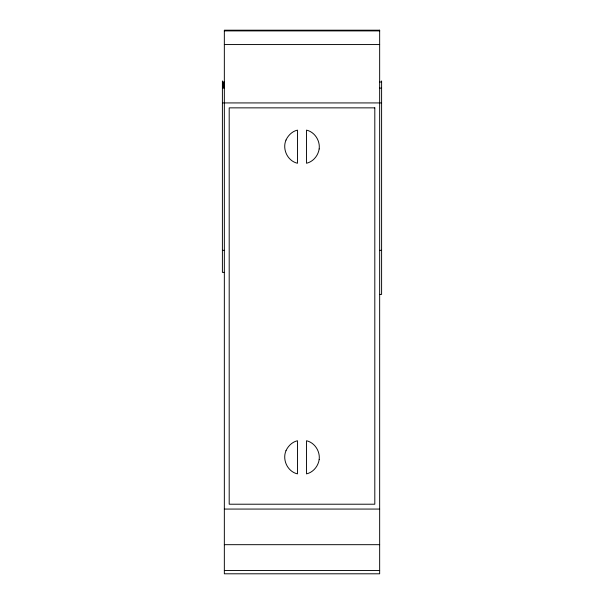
<?xml version="1.0" encoding="UTF-8"?>
<svg xmlns="http://www.w3.org/2000/svg" width="604" height="604" viewBox="0 0 604 604"><rect width="100%" height="100%" fill="white"/><g stroke="black" fill="none" stroke-linecap="round" stroke-linejoin="round"><path stroke-width="0.91" d="M224.341 30.902L379.659 30.902M224.341 44.56L379.659 44.56M222.4 82.016L224.341 82.016M379.659 82.008L381.6 82.008M222.4 82.408L224.341 82.408M222.4 82.635L224.341 82.65M222.4 82.899L224.341 82.959M222.4 83.216L224.341 83.216M222.4 83.292L224.341 83.292M222.4 83.646L224.341 83.601M222.4 84.047L224.341 84.047M222.4 84.515L224.341 84.515M222.4 85.021L224.341 85.021M222.4 85.564L224.341 85.564M222.4 86.145L224.341 86.145M222.4 86.757L224.341 86.757M222.4 87.391L224.341 87.391M222.4 88.101L224.341 88.101M379.659 88.124L381.6 88.124M222.4 102.929L381.6 102.929M222.4 250.335L224.341 250.335M379.659 250.335L381.6 250.335M224.341 272.374L222.4 272.374L222.4 80.944M379.659 294.405L381.6 294.405L381.6 80.944M224.341 509.066L379.659 509.066M224.341 544.68L379.659 544.68M224.341 570.508L379.659 570.508M285.994 140.06C282.045 149.218 287.632 161.064 297.478 163.254L297.478 130.117C292.291 131.257 288.168 135.326 285.994 140.06M319.176 148.946C318.172 155.613 313.197 161.736 306.522 163.254L306.522 130.117C314.744 131.982 320.248 140.702 319.176 148.946M285.994 450.682C282.045 459.848 287.632 471.694 297.478 473.883L297.478 440.746C292.291 441.886 288.168 445.956 285.994 450.682M319.176 459.576C318.172 466.243 313.197 472.366 306.522 473.883L306.522 440.746C314.744 442.611 320.248 451.331 319.176 459.576M379.659 30.2L224.341 30.2L224.341 573.8L379.659 573.8L379.659 30.2M374.805 107.859L229.195 107.859L229.195 504.212L374.805 504.212L374.805 107.859"/></g></svg>
